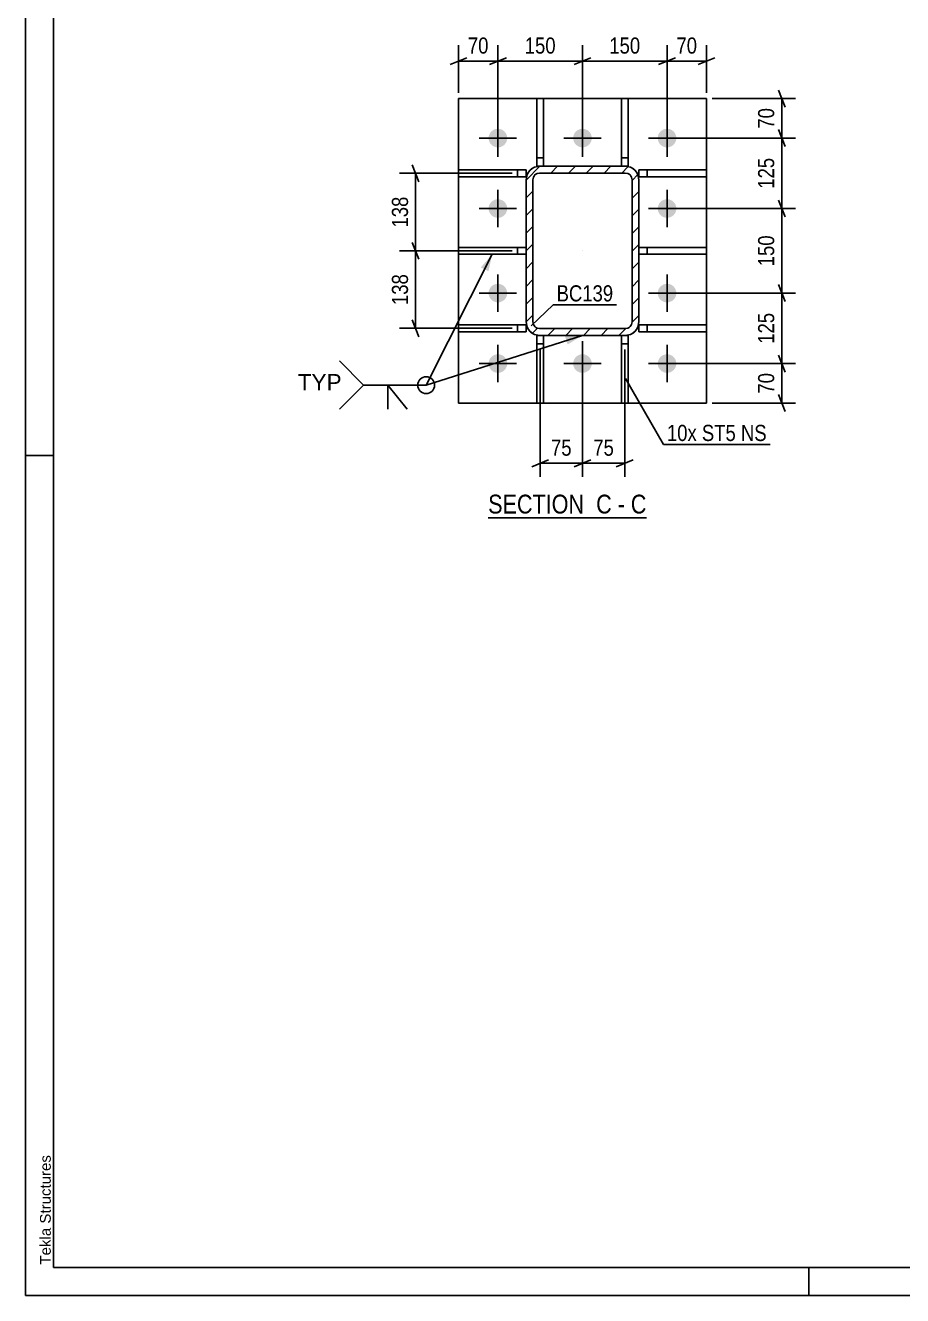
# Model space of a CAD drawing. Header units: millimetres. Extents: x 0 to 1189, y 0 to 841.
# Drawn here: x 0 to 155.6, y 0 to 225.3 of the extents above; entities that cross this region are included whole.
import ezdxf

# ---------------------------------------------------------------- set-up
doc = ezdxf.new("R2010")
doc.units = ezdxf.units.MM
doc.linetypes.add('DXK_LINE_DOT2', pattern=[3.9198, 1.9599, -1.9599])
doc.linetypes.add('DXK_LINE_DOT3', pattern=[5.9187, 2.979, -0.9799, 0.9799, -0.9799])
doc.styles.add('Arial', font='ARIAL.TTF', dxfattribs={"height": 0.2})
doc.styles.add('Arial Narrow', font='ARIALN.TTF', dxfattribs={"height": 0.2})

# ---------------------------------------------------------------- blocks, each defined once
blk = doc.blocks.new('Unknown-814407264-1135')
at = {"color": 5, "linetype": 'Continuous'}
for p, q in [((0, 841), (0, 0)), ((5, 836), (5, 5)), ((5, 149), (0, 149)), ((5, 5), (1184, 5)), ((139, 0), (139, 5)), ((0, 0), (1189, 0))]:
    blk.add_line(p, q, dxfattribs=at)
at = {"color": 174, "linetype": 'Continuous', "style": 'Arial'}
blk.add_text('Tekla Structures', height=1.9102, rotation=90, dxfattribs=at).set_placement((4.5, 5.5))
blk = doc.blocks.new('Unknown-814407264-14 - 3339')
at = {"color": 6, "linetype": 'Continuous'}
blk.add_line((82.09, 137.99), (110.16, 137.99), dxfattribs=at)
at = {"color": 0, "linetype": 'Continuous'}
blk.add_wipeout([(100.2, 138.74), (100.2, 142.24), (82.09, 142.24), (82.09, 138.74)], dxfattribs=at)
at = {"color": 7, "linetype": 'Continuous', "style": 'Arial Narrow'}
blk.add_text('SECTION ', height=3.34, dxfattribs=at).set_placement((82.09, 138.74))
at = {"color": 0, "linetype": 'Continuous'}
blk.add_wipeout([(104.02, 138.74), (104.02, 142.24), (101.25, 142.24), (101.25, 138.74)], dxfattribs=at)
at = {"color": 7, "linetype": 'Continuous', "style": 'Arial Narrow'}
blk.add_text('C', height=3.34, dxfattribs=at).set_placement((101.25, 138.74))
at = {"color": 0, "linetype": 'Continuous'}
blk.add_wipeout([(106.34, 138.74), (106.34, 142.24), (105.07, 142.24), (105.07, 138.74)], dxfattribs=at)
at = {"color": 7, "linetype": 'Continuous', "style": 'Arial Narrow'}
blk.add_text('-', height=3.34, dxfattribs=at).set_placement((105.07, 138.74))
at = {"color": 0, "linetype": 'Continuous'}
blk.add_wipeout([(110.16, 138.74), (110.16, 142.24), (107.39, 142.24), (107.39, 138.74)], dxfattribs=at)
at = {"color": 7, "linetype": 'Continuous', "style": 'Arial Narrow'}
blk.add_text('C', height=3.34, dxfattribs=at).set_placement((107.39, 138.74))
blk = doc.blocks.new('Bolt-814407264-3363 - 3339')
at = {"linetype": 'Continuous'}
for points in [[(82.17, 205.34, -1), (85.47, 205.34, -1)], [(97.17, 205.34, -1), (100.47, 205.34, -1)], [(112.17, 205.34, -1), (115.47, 205.34, -1)], [(82.17, 192.84, -1), (85.47, 192.84, -1)], [(112.17, 192.84, -1), (115.47, 192.84, -1)], [(82.17, 177.84, -1), (85.47, 177.84, -1)], [(112.17, 177.84, -1), (115.47, 177.84, -1)], [(82.17, 165.34, -1), (85.47, 165.34, -1)], [(97.17, 165.34, -1), (100.47, 165.34, -1)], [(112.17, 165.34, -1), (115.47, 165.34, -1)]]:
    blk.add_hatch(color=1, dxfattribs=at).paths.add_polyline_path(points)
at = {"color": 1, "linetype": 'Continuous'}
for p, q in [((83.82, 202.04), (83.82, 208.64)), ((98.82, 202.04), (98.82, 208.64)), ((113.82, 202.04), (113.82, 208.64)), ((87.12, 205.34), (80.52, 205.34)), ((102.12, 205.34), (95.52, 205.34)), ((117.12, 205.34), (110.52, 205.34)), ((83.82, 189.54), (83.82, 196.14)), ((113.82, 189.54), (113.82, 196.14)), ((87.12, 192.84), (80.52, 192.84)), ((117.12, 192.84), (110.52, 192.84)), ((83.82, 174.54), (83.82, 181.14)), ((113.82, 174.54), (113.82, 181.14)), ((87.12, 177.84), (80.52, 177.84)), ((117.12, 177.84), (110.52, 177.84)), ((83.82, 162.04), (83.82, 168.64)), ((98.82, 162.04), (98.82, 168.64)), ((113.82, 162.04), (113.82, 168.64)), ((87.12, 165.34), (80.52, 165.34)), ((102.12, 165.34), (95.52, 165.34)), ((117.12, 165.34), (110.52, 165.34))]:
    blk.add_line(p, q, dxfattribs=at)
blk = doc.blocks.new('Part-814407264-3438 - 3339')
at = {"color": 2, "linetype": 'Continuous'}
for p, q in [((90.72, 200.34), (90.72, 212.34)), ((90.72, 212.34), (91.92, 212.34)), ((91.92, 200.34), (91.92, 212.34)), ((90.72, 200.34), (91.22, 200.34))]:
    blk.add_line(p, q, dxfattribs=at)
at = {"color": 7, "linetype": 'DXK_LINE_DOT2'}
for p, q in [((90.72, 201.84), (91.92, 201.84)), ((91.22, 200.34), (91.92, 200.34))]:
    blk.add_line(p, q, dxfattribs=at)
blk = doc.blocks.new('Part-814407264-3443 - 3339')
at = {"color": 2, "linetype": 'Continuous'}
for p, q in [((76.82, 198.49), (76.82, 199.69)), ((76.82, 199.69), (88.82, 199.69)), ((76.82, 198.49), (88.82, 198.49)), ((88.82, 198.49), (88.82, 199.69))]:
    blk.add_line(p, q, dxfattribs=at)
at = {"color": 7, "linetype": 'DXK_LINE_DOT2'}
blk.add_line((87.32, 198.49), (87.32, 199.69), dxfattribs=at)
blk = doc.blocks.new('Part-814407264-3448 - 3339')
at = {"color": 2, "linetype": 'Continuous'}
for p, q in [((76.82, 184.74), (76.82, 185.94)), ((76.82, 185.94), (88.82, 185.94)), ((76.82, 184.74), (88.82, 184.74))]:
    blk.add_line(p, q, dxfattribs=at)
at = {"color": 7, "linetype": 'DXK_LINE_DOT2'}
for p, q in [((87.32, 184.74), (87.32, 185.94)), ((88.82, 184.74), (88.82, 185.94))]:
    blk.add_line(p, q, dxfattribs=at)
blk = doc.blocks.new('Part-814407264-3453 - 3339')
at = {"color": 2, "linetype": 'Continuous'}
for p, q in [((76.82, 170.99), (76.82, 172.19)), ((76.82, 172.19), (88.82, 172.19)), ((88.82, 170.99), (88.82, 172.19)), ((76.82, 170.99), (88.82, 170.99))]:
    blk.add_line(p, q, dxfattribs=at)
at = {"color": 7, "linetype": 'DXK_LINE_DOT2'}
blk.add_line((87.32, 170.99), (87.32, 172.19), dxfattribs=at)
blk = doc.blocks.new('Part-814407264-3458 - 3339')
at = {"color": 2, "linetype": 'Continuous'}
for p, q in [((120.82, 199.69), (108.82, 199.69)), ((108.82, 198.49), (108.82, 199.69)), ((120.82, 198.49), (108.82, 198.49)), ((120.82, 199.69), (120.82, 198.49))]:
    blk.add_line(p, q, dxfattribs=at)
at = {"color": 7, "linetype": 'DXK_LINE_DOT2'}
blk.add_line((110.32, 198.49), (110.32, 199.69), dxfattribs=at)
blk = doc.blocks.new('Part-814407264-3463 - 3339')
at = {"color": 2, "linetype": 'Continuous'}
for p, q in [((120.82, 185.94), (108.82, 185.94)), ((120.82, 185.94), (120.82, 184.74)), ((120.82, 184.74), (108.82, 184.74))]:
    blk.add_line(p, q, dxfattribs=at)
at = {"color": 7, "linetype": 'DXK_LINE_DOT2'}
for p, q in [((108.82, 184.74), (108.82, 185.94)), ((110.32, 184.74), (110.32, 185.94))]:
    blk.add_line(p, q, dxfattribs=at)
blk = doc.blocks.new('Part-814407264-3468 - 3339')
at = {"color": 2, "linetype": 'Continuous'}
for p, q in [((120.82, 172.19), (108.82, 172.19)), ((108.82, 170.99), (108.82, 172.19)), ((120.82, 172.19), (120.82, 170.99)), ((120.82, 170.99), (108.82, 170.99))]:
    blk.add_line(p, q, dxfattribs=at)
at = {"color": 7, "linetype": 'DXK_LINE_DOT2'}
blk.add_line((110.32, 170.99), (110.32, 172.19), dxfattribs=at)
blk = doc.blocks.new('Part-814407264-3477 - 3339')
at = {"linetype": 'Continuous'}
h = blk.add_hatch(dxfattribs=at)
h.set_pattern_fill('', scale=0.7, style=0, pattern_type=0)
h.set_pattern_definition([(45, (88.8188, 172.7414), (-1.57154, 1.57154), [])])
h.paths.add_polyline_path([(88.82, 197.94), (88.82, 172.74), (89, 171.82), (89.52, 171.04), (90.3, 170.52), (91.22, 170.34), (106.42, 170.34), (107.34, 170.52), (108.12, 171.04), (108.64, 171.82), (108.82, 172.74), (108.82, 197.94), (108.64, 198.86), (108.12, 199.64), (107.34, 200.16), (106.42, 200.34), (91.22, 200.34), (90.3, 200.16), (89.52, 199.64), (89, 198.86)])
h.paths.add_polyline_path([(90.37, 198.79), (90.76, 199.05), (91.22, 199.14), (106.42, 199.14), (106.88, 199.05), (107.27, 198.79), (107.53, 198.4), (107.62, 197.94), (107.62, 172.74), (107.53, 172.28), (107.27, 171.89), (106.88, 171.63), (106.42, 171.54), (91.22, 171.54), (90.76, 171.63), (90.37, 171.89), (90.11, 172.28), (90.02, 172.74), (90.02, 197.94), (90.11, 198.4)])
at = {"color": 7, "linetype": 'DXK_LINE_DOT2'}
for p, q in [((88.82, 197.94), (89, 198.86)), ((90.11, 198.4), (90.02, 197.94)), ((90.3, 200.16), (91.22, 200.34)), ((91.22, 199.14), (90.76, 199.05)), ((91.22, 200.34), (106.42, 200.34)), ((91.22, 199.14), (106.42, 199.14)), ((106.42, 200.34), (107.34, 200.16)), ((106.88, 199.05), (106.42, 199.14)), ((107.62, 197.94), (107.53, 198.4)), ((108.64, 198.86), (108.82, 197.94)), ((88.82, 172.74), (88.82, 197.94)), ((90.02, 172.74), (90.02, 197.94)), ((107.62, 172.74), (107.62, 197.94)), ((108.82, 172.74), (108.82, 197.94)), ((89, 171.82), (88.82, 172.74)), ((90.02, 172.74), (90.11, 172.28)), ((90.76, 171.63), (91.22, 171.54)), ((91.22, 171.54), (106.42, 171.54)), ((106.42, 171.54), (106.88, 171.63)), ((107.53, 172.28), (107.62, 172.74)), ((108.82, 172.74), (108.64, 171.82)), ((91.22, 170.34), (90.3, 170.52)), ((91.22, 170.34), (106.42, 170.34)), ((107.34, 170.52), (106.42, 170.34))]:
    blk.add_line(p, q, dxfattribs=at)
at = {"color": 2, "linetype": 'Continuous'}
for p, q in [((89, 198.86), (88.82, 197.94)), ((90.02, 197.94), (90.11, 198.4)), ((91.22, 200.34), (90.3, 200.16)), ((90.76, 199.05), (91.22, 199.14)), ((91.22, 200.34), (106.42, 200.34)), ((91.22, 199.14), (106.42, 199.14)), ((107.34, 200.16), (106.42, 200.34)), ((106.42, 199.14), (106.88, 199.05)), ((107.53, 198.4), (107.62, 197.94)), ((108.82, 197.94), (108.64, 198.86)), ((88.82, 172.74), (88.82, 197.94)), ((90.02, 172.74), (90.02, 197.94)), ((107.62, 172.74), (107.62, 197.94)), ((108.82, 172.74), (108.82, 197.94)), ((88.82, 172.74), (89, 171.82)), ((90.11, 172.28), (90.02, 172.74)), ((91.22, 171.54), (90.76, 171.63)), ((91.22, 171.54), (106.42, 171.54)), ((106.88, 171.63), (106.42, 171.54)), ((107.62, 172.74), (107.53, 172.28)), ((108.64, 171.82), (108.82, 172.74)), ((90.3, 170.52), (91.22, 170.34)), ((91.22, 170.34), (106.42, 170.34)), ((106.42, 170.34), (107.34, 170.52))]:
    blk.add_line(p, q, dxfattribs=at)
at = {"color": 7, "linetype": 'DXK_LINE_DOT3'}
blk.add_line((98.82, 185.34), (98.82, 185.34), dxfattribs=at)
at = {"color": 7, "linetype": 'DXK_LINE_DOT2'}
for centre, radius, start, end in [((91.22, 197.94), 2.4, 112.5, 157.5), ((91.22, 197.94), 1.2, 112.5, 157.5), ((106.42, 197.94), 1.2, 22.5, 67.5), ((106.42, 197.94), 2.4, 22.5, 67.5), ((91.22, 172.74), 2.4, 202.5, 247.5), ((91.22, 172.74), 1.2, 202.5, 247.5), ((106.42, 172.74), 1.2, 292.5, 337.5), ((106.42, 172.74), 2.4, 292.5, 337.5)]:
    blk.add_arc(centre, radius, start, end, dxfattribs=at)
at = {"color": 2, "linetype": 'Continuous'}
for centre, radius, start, end in [((91.22, 197.94), 2.4, 112.5, 157.5), ((91.22, 197.94), 1.2, 112.5, 157.5), ((106.42, 197.94), 1.2, 22.5, 67.5), ((106.42, 197.94), 2.4, 22.5, 67.5), ((91.22, 172.74), 2.4, 202.5, 247.5), ((91.22, 172.74), 1.2, 202.5, 247.5), ((106.42, 172.74), 1.2, 292.5, 337.5), ((106.42, 172.74), 2.4, 292.5, 337.5)]:
    blk.add_arc(centre, radius, start, end, dxfattribs=at)
blk = doc.blocks.new('Part-814407264-3493 - 3339')
at = {"color": 2, "linetype": 'Continuous'}
for p, q in [((76.82, 158.34), (76.82, 212.34)), ((120.82, 212.34), (76.82, 212.34)), ((120.82, 158.34), (120.82, 212.34)), ((120.82, 158.34), (76.82, 158.34))]:
    blk.add_line(p, q, dxfattribs=at)
blk = doc.blocks.new('Part-814407264-3513 - 3339')
at = {"color": 2, "linetype": 'Continuous'}
for p, q in [((105.72, 158.34), (105.72, 170.34)), ((106.92, 170.34), (106.42, 170.34)), ((106.92, 170.34), (106.92, 158.34)), ((106.92, 158.34), (105.72, 158.34))]:
    blk.add_line(p, q, dxfattribs=at)
at = {"color": 7, "linetype": 'DXK_LINE_DOT2'}
for p, q in [((106.42, 170.34), (105.72, 170.34)), ((105.72, 168.84), (106.92, 168.84))]:
    blk.add_line(p, q, dxfattribs=at)
blk = doc.blocks.new('Part-814407264-3518 - 3339')
at = {"color": 2, "linetype": 'Continuous'}
for p, q in [((90.72, 158.34), (90.72, 170.34)), ((90.72, 170.34), (91.22, 170.34)), ((91.92, 170.34), (91.92, 158.34)), ((91.92, 158.34), (90.72, 158.34))]:
    blk.add_line(p, q, dxfattribs=at)
at = {"color": 7, "linetype": 'DXK_LINE_DOT2'}
for p, q in [((91.22, 170.34), (91.92, 170.34)), ((90.72, 168.84), (91.92, 168.84))]:
    blk.add_line(p, q, dxfattribs=at)
blk = doc.blocks.new('Part-814407264-3523 - 3339')
at = {"color": 2, "linetype": 'Continuous'}
for p, q in [((105.72, 200.34), (105.72, 212.34)), ((105.72, 212.34), (106.92, 212.34)), ((106.92, 212.34), (106.92, 200.34)), ((106.92, 200.34), (106.42, 200.34))]:
    blk.add_line(p, q, dxfattribs=at)
at = {"color": 7, "linetype": 'DXK_LINE_DOT2'}
for p, q in [((105.72, 201.84), (106.92, 201.84)), ((106.42, 200.34), (105.72, 200.34))]:
    blk.add_line(p, q, dxfattribs=at)
blk = doc.blocks.new('StraightDimension-814407264-3605 - 3339')
at = {"color": 7, "linetype": 'Continuous'}
for p, q in [((133.58, 166.84), (134.78, 163.84)), ((114.82, 165.34), (136.58, 165.34)), ((134.18, 158.34), (134.18, 165.34)), ((121.82, 158.34), (136.58, 158.34)), ((134.78, 156.84), (133.58, 159.84))]:
    blk.add_line(p, q, dxfattribs=at)
at = {"color": 0}
blk.add_wipeout([(133.43, 164.27), (129.23, 164.27), (129.23, 159.41), (133.43, 159.41)], dxfattribs=at)
at = {"color": 3, "style": 'Arial Narrow'}
blk.add_text('70', height=2.863, rotation=90.0002, dxfattribs=at).set_placement((132.83, 160.01))
blk = doc.blocks.new('StraightDimension-814407264-7599 - 3339')
at = {"color": 7, "linetype": 'Continuous'}
for p, q in [((134.78, 191.34), (133.58, 194.34)), ((114.82, 192.84), (136.58, 192.84)), ((134.18, 177.84), (134.18, 192.84)), ((133.58, 179.34), (134.78, 176.34)), ((114.82, 177.84), (136.58, 177.84))]:
    blk.add_line(p, q, dxfattribs=at)
at = {"color": 0}
blk.add_wipeout([(133.43, 188.68), (129.23, 188.68), (129.23, 182), (133.43, 182)], dxfattribs=at)
at = {"color": 3, "style": 'Arial Narrow'}
blk.add_text('150', height=2.863, rotation=90.0002, dxfattribs=at).set_placement((132.83, 182.6))
blk = doc.blocks.new('StraightDimension-814407264-7597 - 3339')
at = {"color": 7, "linetype": 'Continuous'}
for p, q in [((133.58, 179.34), (134.78, 176.34)), ((114.82, 177.84), (136.58, 177.84)), ((134.18, 165.34), (134.18, 177.84)), ((134.78, 163.84), (133.58, 166.84)), ((114.82, 165.34), (136.58, 165.34))]:
    blk.add_line(p, q, dxfattribs=at)
at = {"color": 0}
blk.add_wipeout([(133.43, 174.93), (129.23, 174.93), (129.23, 168.25), (133.43, 168.25)], dxfattribs=at)
at = {"color": 3, "style": 'Arial Narrow'}
blk.add_text('125', height=2.863, rotation=90.0002, dxfattribs=at).set_placement((132.83, 168.85))
blk = doc.blocks.new('StraightDimension-814407264-13344 - 3339')
at = {"color": 7, "linetype": 'Continuous'}
for p, q in [((86.32, 185.34), (66.37, 185.34)), ((69.82, 183.84), (68.62, 186.84)), ((69.22, 171.59), (69.22, 185.34)), ((86.32, 171.59), (66.37, 171.59)), ((68.62, 173.09), (69.82, 170.09))]:
    blk.add_line(p, q, dxfattribs=at)
at = {"color": 0}
blk.add_wipeout([(68.47, 181.81), (64.27, 181.81), (64.27, 175.12), (68.47, 175.12)], dxfattribs=at)
at = {"color": 3, "style": 'Arial Narrow'}
blk.add_text('138', height=2.863, rotation=90.0002, dxfattribs=at).set_placement((67.87, 175.72))
blk = doc.blocks.new('StraightDimension-814407264-13379 - 3339')
at = {"color": 7, "linetype": 'Continuous'}
for p, q in [((98.82, 169.34), (98.82, 145.24)), ((91.32, 167.84), (91.32, 145.24)), ((89.82, 147.04), (92.82, 148.24)), ((91.32, 147.64), (98.82, 147.64)), ((100.32, 148.24), (97.32, 147.04))]:
    blk.add_line(p, q, dxfattribs=at)
at = {"color": 0}
blk.add_wipeout([(97.5, 148.39), (97.5, 152.59), (92.64, 152.59), (92.64, 148.39)], dxfattribs=at)
at = {"color": 3, "style": 'Arial Narrow'}
blk.add_text('75', height=2.863, dxfattribs=at).set_placement((93.24, 148.99))
blk = doc.blocks.new('StraightDimension-814407264-3588 - 3339')
at = {"color": 7, "linetype": 'Continuous'}
for p, q in [((113.82, 206.34), (113.82, 221.82)), ((120.82, 213.34), (120.82, 221.82)), ((112.32, 218.37), (115.32, 219.57)), ((113.82, 218.97), (120.82, 218.97)), ((122.32, 219.57), (119.32, 218.37))]:
    blk.add_line(p, q, dxfattribs=at)
at = {"color": 0}
blk.add_wipeout([(119.75, 219.72), (119.75, 223.92), (114.89, 223.92), (114.89, 219.72)], dxfattribs=at)
at = {"color": 3, "style": 'Arial Narrow'}
blk.add_text('70', height=2.863, dxfattribs=at).set_placement((115.49, 220.32))
blk = doc.blocks.new('StraightDimension-814407264-3615 - 3339')
at = {"color": 7, "linetype": 'Continuous'}
for p, q in [((121.82, 212.34), (136.58, 212.34)), ((133.58, 213.84), (134.78, 210.84)), ((134.18, 205.34), (134.18, 212.34)), ((114.82, 205.34), (136.58, 205.34)), ((134.78, 203.84), (133.58, 206.84))]:
    blk.add_line(p, q, dxfattribs=at)
at = {"color": 0}
blk.add_wipeout([(133.43, 211.27), (129.23, 211.27), (129.23, 206.41), (133.43, 206.41)], dxfattribs=at)
at = {"color": 3, "style": 'Arial Narrow'}
blk.add_text('70', height=2.863, rotation=90.0002, dxfattribs=at).set_placement((132.83, 207.01))
blk = doc.blocks.new('StraightDimension-814407264-3578 - 3339')
at = {"color": 7, "linetype": 'Continuous'}
for p, q in [((76.82, 213.34), (76.82, 221.82)), ((83.82, 206.34), (83.82, 221.82)), ((75.32, 218.37), (78.32, 219.57)), ((76.82, 218.97), (83.82, 218.97)), ((85.32, 219.57), (82.32, 218.37))]:
    blk.add_line(p, q, dxfattribs=at)
at = {"color": 0}
blk.add_wipeout([(82.75, 219.72), (82.75, 223.92), (77.89, 223.92), (77.89, 219.72)], dxfattribs=at)
at = {"color": 3, "style": 'Arial Narrow'}
blk.add_text('70', height=2.863, dxfattribs=at).set_placement((78.49, 220.32))
blk = doc.blocks.new('StraightDimension-814407264-7581 - 3339')
at = {"color": 7, "linetype": 'Continuous'}
for p, q in [((83.82, 206.34), (83.82, 221.82)), ((98.82, 206.34), (98.82, 221.82)), ((85.32, 219.57), (82.32, 218.37)), ((83.82, 218.97), (98.82, 218.97)), ((97.32, 218.37), (100.32, 219.57))]:
    blk.add_line(p, q, dxfattribs=at)
at = {"color": 0}
blk.add_wipeout([(94.66, 219.72), (94.66, 223.92), (87.98, 223.92), (87.98, 219.72)], dxfattribs=at)
at = {"color": 3, "style": 'Arial Narrow'}
blk.add_text('150', height=2.863, dxfattribs=at).set_placement((88.58, 220.32))
blk = doc.blocks.new('StraightDimension-814407264-7583 - 3339')
at = {"color": 7, "linetype": 'Continuous'}
for p, q in [((98.82, 206.34), (98.82, 221.82)), ((113.82, 206.34), (113.82, 221.82)), ((100.32, 219.57), (97.32, 218.37)), ((98.82, 218.97), (113.82, 218.97)), ((112.32, 218.37), (115.32, 219.57))]:
    blk.add_line(p, q, dxfattribs=at)
at = {"color": 0}
blk.add_wipeout([(109.66, 219.72), (109.66, 223.92), (102.98, 223.92), (102.98, 219.72)], dxfattribs=at)
at = {"color": 3, "style": 'Arial Narrow'}
blk.add_text('150', height=2.863, dxfattribs=at).set_placement((103.58, 220.32))
blk = doc.blocks.new('StraightDimension-814407264-7601 - 3339')
at = {"color": 7, "linetype": 'Continuous'}
for p, q in [((114.82, 205.34), (136.58, 205.34)), ((134.78, 203.84), (133.58, 206.84)), ((134.18, 192.84), (134.18, 205.34)), ((133.58, 194.34), (134.78, 191.34)), ((114.82, 192.84), (136.58, 192.84))]:
    blk.add_line(p, q, dxfattribs=at)
at = {"color": 0}
blk.add_wipeout([(133.43, 202.43), (129.23, 202.43), (129.23, 195.75), (133.43, 195.75)], dxfattribs=at)
at = {"color": 3, "style": 'Arial Narrow'}
blk.add_text('125', height=2.863, rotation=90.0002, dxfattribs=at).set_placement((132.83, 196.35))
blk = doc.blocks.new('StraightDimension-814407264-13343 - 3339')
at = {"color": 7, "linetype": 'Continuous'}
for p, q in [((69.82, 197.59), (68.62, 200.59)), ((86.32, 199.09), (66.37, 199.09)), ((69.22, 185.34), (69.22, 199.09)), ((86.32, 185.34), (66.37, 185.34)), ((68.62, 186.84), (69.82, 183.84))]:
    blk.add_line(p, q, dxfattribs=at)
at = {"color": 0}
blk.add_wipeout([(68.47, 195.56), (64.27, 195.56), (64.27, 188.87), (68.47, 188.87)], dxfattribs=at)
at = {"color": 3, "style": 'Arial Narrow'}
blk.add_text('138', height=2.863, rotation=90.0002, dxfattribs=at).set_placement((67.87, 189.47))
blk = doc.blocks.new('StraightDimension-814407264-13378 - 3339')
at = {"color": 7, "linetype": 'Continuous'}
for p, q in [((98.82, 169.34), (98.82, 145.24)), ((106.32, 167.84), (106.32, 145.24)), ((97.32, 147.04), (100.32, 148.24)), ((98.82, 147.64), (106.32, 147.64)), ((107.82, 148.24), (104.82, 147.04))]:
    blk.add_line(p, q, dxfattribs=at)
at = {"color": 0}
blk.add_wipeout([(105, 148.39), (105, 152.59), (100.14, 152.59), (100.14, 148.39)], dxfattribs=at)
at = {"color": 3, "style": 'Arial Narrow'}
blk.add_text('75', height=2.863, dxfattribs=at).set_placement((100.74, 148.99))
blk = doc.blocks.new('Mark-814407264-3473 - 3339')
at = {"color": 0}
blk.add_wipeout([(104.28, 176.36), (104.28, 179.36), (94.23, 179.36), (94.23, 176.36)], dxfattribs=at)
blk.add_wipeout([(104.28, 176.36), (104.28, 179.36), (94.23, 179.36), (94.23, 176.36)], dxfattribs=at)
at = {"color": 30, "linetype": 'Continuous'}
for p, q in [((89.69, 172.03), (93.63, 175.76)), ((93.63, 175.76), (104.88, 175.76))]:
    blk.add_line(p, q, dxfattribs=at)
at = {"color": 3, "style": 'Arial Narrow'}
blk.add_text('BC139', height=2.863, dxfattribs=at).set_placement((94.23, 176.36))
blk = doc.blocks.new('WeldMark-814407264-3774 - 3339')
at = {"linetype": 'Continuous'}
for points in [[(80.8, 182.4), (82.82, 184.74), (82.14, 181.73)], [(95.73, 170.15), (98.82, 170.34), (96.19, 168.72)]]:
    blk.add_hatch(color=30, dxfattribs=at).paths.add_polyline_path(points)
at = {"color": 30, "linetype": 'Continuous'}
for p in [(82.82, 184.74), (98.82, 170.34), (59.99, 161.51)]:
    blk.add_line(p, (71.09, 161.51), dxfattribs=at)
at = {"color": 3, "linetype": 'Continuous'}
for q in [(67.7, 157.23), (64.27, 157.23)]:
    blk.add_line((64.27, 161.51), q, dxfattribs=at)
for start, end in [(90, 270), (270, 90)]:
    blk.add_arc((71.09, 161.51), 1.5, start, end, dxfattribs=at)
at = {"color": 0, "linetype": 'Continuous'}
blk.add_wipeout([(56.09, 160.61), (56.09, 163.61), (48.31, 163.61), (48.31, 160.61)], dxfattribs=at)
blk.add_wipeout([(56.09, 160.61), (56.09, 163.61), (48.31, 163.61), (48.31, 160.61)], dxfattribs=at)
at = {"color": 3, "linetype": 'Continuous'}
for q in [(55.7, 165.8), (55.7, 157.23)]:
    blk.add_line((59.99, 161.51), q, dxfattribs=at)
at = {"color": 3, "linetype": 'Continuous', "style": 'Arial'}
blk.add_text('TYP', height=2.865, dxfattribs=at).set_placement((48.31, 160.61))
blk = doc.blocks.new('MarkSet-814407264-3850 - 3339')
at = {"color": 0}
blk.add_wipeout([(119.1, 151.6), (119.1, 154.6), (113.8, 154.6), (113.8, 151.6)], dxfattribs=at)
blk.add_wipeout([(119.1, 151.6), (119.1, 154.6), (113.8, 154.6), (113.8, 151.6)], dxfattribs=at)
at = {"color": 30, "linetype": 'Continuous'}
blk.add_line((106.48, 162.66), (113.2, 151), dxfattribs=at)
at = {"color": 0}
blk.add_wipeout([(126.03, 151.6), (126.03, 154.6), (120, 154.6), (120, 151.6)], dxfattribs=at)
blk.add_wipeout([(126.03, 151.6), (126.03, 154.6), (120, 154.6), (120, 151.6)], dxfattribs=at)
at = {"color": 3, "style": 'Arial Narrow'}
blk.add_text('10x', height=2.863, dxfattribs=at).set_placement((113.8, 151.6))
at = {"color": 0}
blk.add_wipeout([(131.49, 151.6), (131.49, 154.6), (126.93, 154.6), (126.93, 151.6)], dxfattribs=at)
blk.add_wipeout([(131.49, 151.6), (131.49, 154.6), (126.93, 154.6), (126.93, 151.6)], dxfattribs=at)
at = {"color": 30, "linetype": 'Continuous'}
blk.add_line((113.2, 151), (132.09, 151), dxfattribs=at)
at = {"color": 3, "style": 'Arial Narrow'}
for s, p in [('ST5', (120, 151.6)), ('NS', (126.93, 151.6))]:
    blk.add_text(s, height=2.863, dxfattribs=at).set_placement(p)

msp = doc.modelspace()

# ---------------------------------------------------------------- block references
for name in ['Unknown-814407264-1135', 'Part-814407264-3493 - 3339', 'Part-814407264-3438 - 3339', 'Part-814407264-3523 - 3339', 'Bolt-814407264-3363 - 3339', 'Part-814407264-3443 - 3339', 'Part-814407264-3477 - 3339', 'Part-814407264-3458 - 3339', 'Part-814407264-3448 - 3339', 'Part-814407264-3463 - 3339', 'Part-814407264-3453 - 3339', 'Part-814407264-3468 - 3339', 'Part-814407264-3518 - 3339', 'Part-814407264-3513 - 3339']:
    msp.add_blockref(name, (0, 0))

# ---------------------------------------------------------------- next in the draw order: block references
for name in ['StraightDimension-814407264-3578 - 3339', 'StraightDimension-814407264-3588 - 3339', 'StraightDimension-814407264-7599 - 3339', 'StraightDimension-814407264-13344 - 3339', 'Mark-814407264-3473 - 3339', 'StraightDimension-814407264-13379 - 3339', 'StraightDimension-814407264-3605 - 3339', 'Unknown-814407264-14 - 3339']:
    msp.add_blockref(name, (0, 0))

# ---------------------------------------------------------------- next in the draw order: block references
for name in ['StraightDimension-814407264-7581 - 3339', 'StraightDimension-814407264-3615 - 3339', 'StraightDimension-814407264-13343 - 3339', 'StraightDimension-814407264-7597 - 3339', 'StraightDimension-814407264-13378 - 3339']:
    msp.add_blockref(name, (0, 0))

# ---------------------------------------------------------------- next in the draw order: block references
for name in ['StraightDimension-814407264-7583 - 3339', 'WeldMark-814407264-3774 - 3339', 'MarkSet-814407264-3850 - 3339']:
    msp.add_blockref(name, (0, 0))

# ---------------------------------------------------------------- next in the draw order: block references
msp.add_blockref('StraightDimension-814407264-7601 - 3339', (0, 0))

doc.saveas('drawing.dxf')
